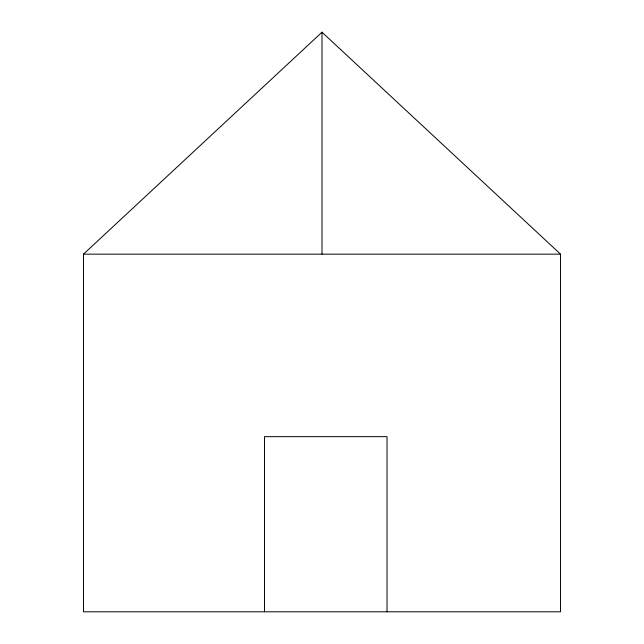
<?xml version="1.0" encoding="UTF-8"?>
<svg xmlns="http://www.w3.org/2000/svg" width="644" height="644" viewBox="0 0 644 644"><rect width="100%" height="100%" fill="white"/><g stroke="black" fill="none" stroke-linecap="round" stroke-linejoin="round"><path stroke-width="0.97" d="M83.479 254.155L322 32.2L560.521 254.155L560.521 611.8L83.479 611.8L83.479 254.155L560.521 254.155M387.028 611.8L387.028 436.656L264.483 436.656L264.483 611.8M322 32.2L322 254.155"/></g></svg>
